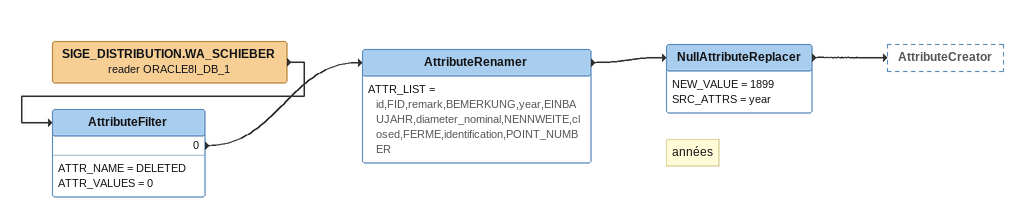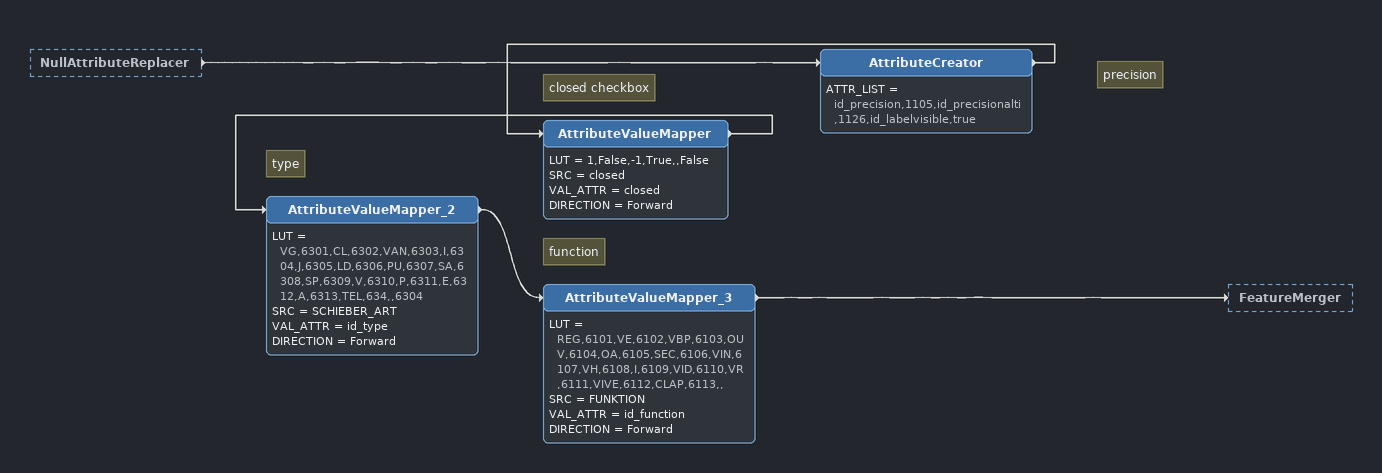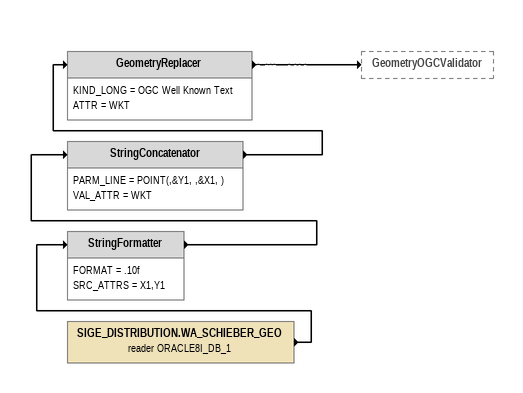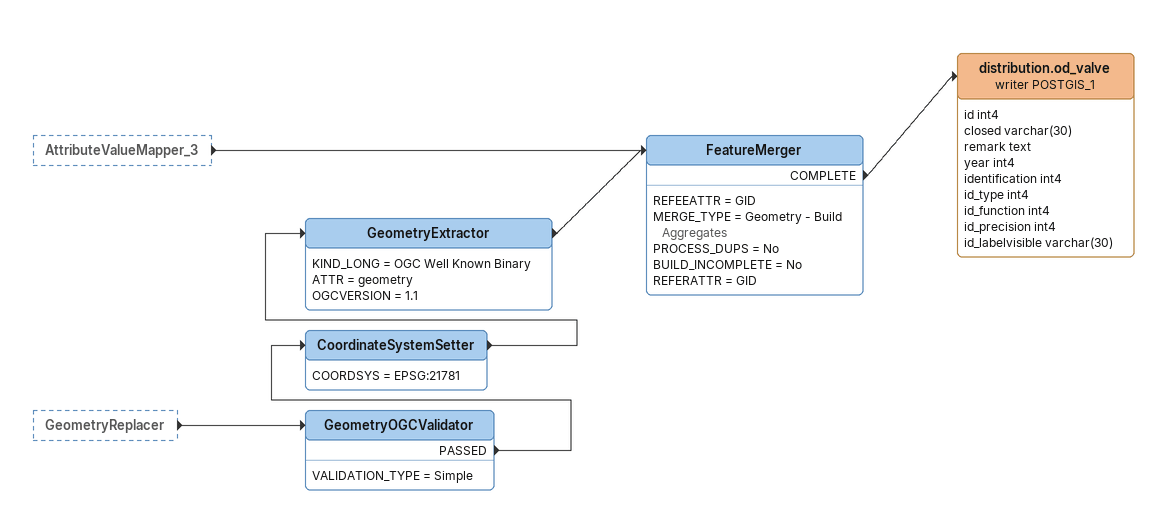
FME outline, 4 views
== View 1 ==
SIGE_DISTRIBUTION.WA_SCHIEBER (reader ORACLE8I_DB_1)
    -> AttributeFilter
AttributeFilter
    ATTR_NAME = DELETED
    ATTR_VALUES = 0
    0 -> AttributeRenamer
AttributeRenamer
    ATTR_LIST = id,FID,remark,BEMERKUNG,year,EINBAUJAHR,diameter_nominal,NENNWEITE,closed,FERME,identification,POINT_NUMBER
    -> NullAttributeReplacer
Note: années
NullAttributeReplacer
    NEW_VALUE = 1899
    SRC_ATTRS = year
    -> AttributeCreator

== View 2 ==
NullAttributeReplacer [outside]
    -> AttributeCreator
Note: precision
AttributeCreator
    ATTR_LIST = id_precision,1105,id_precisionalti,1126,id_labelvisible,true
    -> AttributeValueMapper
Note: closed checkbox
AttributeValueMapper
    LUT = 1,False,-1,True,,False
    SRC = closed
    VAL_ATTR = closed
    DIRECTION = Forward
    -> AttributeValueMapper_2
Note: type
AttributeValueMapper_2
    LUT = VG,6301,CL,6302,VAN,6303,I,6304,J,6305,LD,6306,PU,6307,SA,6308,SP,6309,V,6310,P,6311,E,6312,A,6313,TEL,634,,6304
    SRC = SCHIEBER_ART
    VAL_ATTR = id_type
    DIRECTION = Forward
    -> AttributeValueMapper_3
Note: function
AttributeValueMapper_3
    LUT = REG,6101,VE,6102,VBP,6103,OUV,6104,OA,6105,SEC,6106,VIN,6107,VH,6108,I,6109,VID,6110,VR,6111,VIVE,6112,CLAP,6113,,
    SRC = FUNKTION
    VAL_ATTR = id_function
    DIRECTION = Forward
    -> FeatureMerger

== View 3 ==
SIGE_DISTRIBUTION.WA_SCHIEBER_GEO (reader ORACLE8I_DB_1)
    -> StringFormatter
StringFormatter
    FORMAT = .10f
    SRC_ATTRS = X1,Y1
    -> StringConcatenator
StringConcatenator
    PARM_LINE = POINT(,&Y1, ,&X1, )
    VAL_ATTR = WKT
    -> GeometryReplacer
GeometryReplacer
    KIND_LONG = OGC Well Known Text
    ATTR = WKT
    -> GeometryOGCValidator

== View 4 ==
AttributeValueMapper_3 [outside]
    -> FeatureMerger
GeometryReplacer [outside]
    -> GeometryOGCValidator
GeometryOGCValidator
    VALIDATION_TYPE = Simple
    PASSED -> CoordinateSystemSetter
CoordinateSystemSetter
    COORDSYS = EPSG:21781
    -> GeometryExtractor
GeometryExtractor
    KIND_LONG = OGC Well Known Binary
    ATTR = geometry
    OGCVERSION = 1.1
    -> FeatureMerger
FeatureMerger
    REFEEATTR = GID
    MERGE_TYPE = Geometry - Build Aggregates
    PROCESS_DUPS = No
    BUILD_INCOMPLETE = No
    REFERATTR = GID
    COMPLETE -> distribution.od_valve (writer POSTGIS_1)
distribution.od_valve (writer POSTGIS_1)
    attributes: id int4, closed varchar(30), remark text, year int4, identification int4, id_type int4, id_function int4, id_precision int4, id_labelvisible varchar(30)
